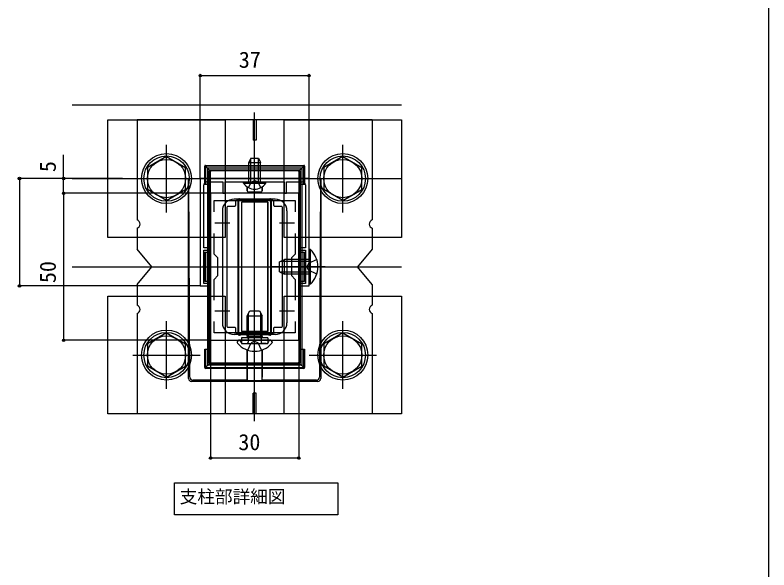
# Model space of a CAD drawing. Units: millimetres, scale not verified, with parts at other scales. Extents: x -875 to 875, y -1300 to 1292.
# Drawn here: x 362 to 875, y -91 to 286 of the extents above; entities that cross this region are included whole.
import ezdxf
from ezdxf.enums import TextEntityAlignment as Align

# ---------------------------------------------------------------- set-up
doc = ezdxf.new("R2010")
doc.units = ezdxf.units.MM
doc.header["$LTSCALE"] = 8
for name, color, linetype in [('0-1_USER1', 3, 'Continuous'), ('0-2_YKK_11', 7, 'Continuous'), ('0-3_YKK_12', 2, 'Continuous'), ('0-4_YKK_13', 4, 'Continuous'), ('0-5_YKK_D', 6, 'Continuous'), ('0-6_YKK_ZWAK', 7, 'Continuous'), ('0-7_YSS_K', 3, 'Continuous')]:
    doc.layers.add(name, color=color, linetype=linetype)
doc.styles.add('ＭＳ ゴシック', font='')
doc.styles.get('ＭＳ ゴシック').set_extended_font_data('MS Gothic')

msp = doc.modelspace()

# ---------------------------------------------------------------- linework, layer by layer
at = {"layer": '0-1_USER1'}
msp.add_lwpolyline([(470.409, -45.63), (470.409, -31.63), (581.717, -31.63), (581.717, -53.512), (470.409, -53.512)], close=True, dxfattribs=at)
at = {"layer": '0-2_YKK_11'}
for p, q in [((503, 150.186), (503, 140.186)), ((547, 150.186), (547, 140.186)), ((498, 145.186), (508, 145.186)), ((542, 145.186), (552, 145.186)), ((503, 90.186), (503, 80.186)), ((547, 90.186), (547, 80.186)), ((498, 85.186), (508, 85.186)), ((542, 85.186), (552, 85.186))]:
    msp.add_line(p, q, dxfattribs=at)
for points in [[(562, 175.186), (488, 175.186), (488, 102.186), (494.4, 102.186), (494.4, 103.786), (490.4, 103.786), (490.4, 114.269), (490.16, 114.636), (490.16, 115.735), (490.4, 116.102), (490.4, 126.586), (494.4, 126.586), (494.4, 128.186), (490.4, 128.186), (490.4, 170.986)], [(559.6, 170.986), (559.6, 128.186), (555.6, 128.186), (555.6, 126.586), (559.6, 126.586), (559.6, 116.102), (559.84, 115.735), (559.84, 114.636), (559.6, 114.269), (559.6, 103.786), (555.6, 103.786), (555.6, 102.186), (562, 102.186), (562, 175.186)], [(492.4, 172.986), (503.4, 172.986), (503.4, 165.186), (505, 165.186), (505, 172.986), (524.083, 172.986), (524.45, 173.226), (525.55, 173.226), (525.917, 172.986), (545, 172.986), (545, 165.186), (546.6, 165.186), (546.6, 172.986), (557.6, 172.986)], [(497.4, 152.452), (497.4, 160.186), (552.6, 160.186), (552.6, 152.452)], [(497.4, 92.452), (497.4, 106.586), (500, 109.186), (500, 121.186), (497.4, 123.786), (497.4, 137.919)], [(552.6, 137.919), (552.6, 123.786), (550, 121.186), (550, 109.186), (552.6, 106.586), (552.6, 92.452)], [(552.6, 77.919), (552.6, 70.186), (497.4, 70.186), (497.4, 77.919)]]:
    msp.add_lwpolyline(points, dxfattribs=at)
msp.add_lwpolyline([(495, 165.186), (495, 65.186), (555, 65.186), (555, 165.186)], close=True, dxfattribs=at)
for centre, start, end in [((492.4, 170.986), 90.00001, 179.99999), ((557.6, 170.986), 0.00001, 89.99999)]:
    msp.add_arc(centre, 2, start, end, dxfattribs=at)
at = {"layer": '0-3_YKK_12'}
for p, q in [((625, 225.186), (400.799, 225.186)), ((525, 10.186), (525, 220.186)), ((400.799, 175.186), (625, 175.186)), ((539, 161.186), (511, 161.186)), ((503, 153.186), (503, 77.186)), ((547, 153.186), (547, 77.186)), ((539, 69.186), (511, 69.186))]:
    msp.add_line(p, q, dxfattribs=at)
for centre, start, end in [((511, 153.186), 90, 180), ((539, 153.186), 0, 90), ((511, 77.186), 180, 270), ((539, 77.186), 270, 0)]:
    msp.add_arc(centre, 8, start, end, dxfattribs=at)
at = {"layer": '0-4_YKK_13'}
for p, q in [((445, 215.186), (445, 147.014)), ((605, 215.186), (445, 215.186)), ((524, 215.186), (524, 201.186)), ((526, 215.186), (526, 201.186)), ((605, 215.186), (605, 147.014)), ((526, 201.186), (524, 201.186)), ((465, 152.186), (465, 198.186)), ((585, 152.186), (585, 198.186)), ((465, 190.186), (452, 182.702)), ((465, 190.186), (478, 182.702)), ((525, 162.986), (525, 193.986)), ((585, 190.186), (572, 182.702)), ((585, 190.186), (598, 182.702)), ((522.4, 188.986), (521, 186.186)), ((522.309, 172.986), (522.309, 188.803)), ((522.4, 188.986), (527.6, 188.986)), ((527.6, 188.986), (529, 186.186)), ((527.691, 172.986), (527.691, 188.803)), ((529, 172.986), (529, 186.186)), ((452, 182.702), (452, 167.669)), ((478, 167.691), (478, 182.702)), ((491, 171.141), (491, 183.541)), ((491, 183.541), (491.6, 183.541)), ((491.6, 184.141), (558.4, 184.141)), ((491.6, 184.141), (491.6, 183.541)), ((558.4, 183.541), (491.6, 183.541)), ((494.176, 180.965), (491.6, 183.541)), ((491.6, 183.541), (491.6, 171.141)), ((494, 179.81), (494, 180.541)), ((494, 50.561), (494, 179.81)), ((494.6, 181.141), (495.41, 181.141)), ((494.701, 179.765), (494.701, 50.516)), ((495.41, 181.141), (554.59, 181.141)), ((495.41, 181.141), (495.41, 180.397)), ((554.59, 180.397), (495.41, 180.397)), ((554.59, 181.141), (555.4, 181.141)), ((554.59, 181.141), (554.59, 180.397)), ((555.299, 50.516), (555.299, 179.765)), ((555.824, 180.965), (558.4, 183.541)), ((556, 180.541), (556, 179.81)), ((556, 179.81), (556, 50.561)), ((557, 182.186), (557, 48.186)), ((558.4, 184.141), (558.4, 183.541)), ((559, 183.541), (558.4, 183.541)), ((558.4, 171.141), (558.4, 183.541)), ((559, 183.541), (559, 171.141)), ((572, 182.702), (572, 167.669)), ((598, 167.691), (598, 182.702)), ((442, 175.186), (488, 175.186)), ((480, 39.183), (480, 175.186)), ((480.868, 40.058), (480.251, 175.186)), ((562, 175.186), (608, 175.186)), ((569.749, 175.186), (569.132, 40.058)), ((570, 175.186), (570, 39.183)), ((494, 171.141), (491, 171.141)), ((517.5, 171.968), (517.5, 172.986)), ((517.5, 172.986), (532.5, 172.986)), ((519.895, 166.751), (519.895, 169.562)), ((519.939, 169.562), (519.932, 166.787)), ((530.061, 169.562), (530.068, 166.787)), ((530.105, 166.751), (530.105, 169.562)), ((559, 171.141), (556, 171.141)), ((465, 160.186), (452, 167.669)), ((465, 160.186), (478, 167.669)), ((520.495, 166.151), (529.505, 166.151)), ((520.53, 166.186), (529.47, 166.186)), ((585, 160.186), (572, 167.669)), ((585, 160.186), (598, 167.669)), ((512, 159.586), (512, 156.785)), ((537.4, 160.186), (512.6, 160.186)), ((513.709, 70.903), (513.709, 159.378)), ((514, 160.541), (514, 159.417)), ((514, 159.417), (514, 70.942)), ((515.725, 161.141), (514.6, 161.141)), ((515.725, 161.404), (534.275, 161.404)), ((515.725, 161.141), (515.725, 161.404)), ((534.275, 161.141), (515.725, 161.141)), ((534, 159.186), (516, 159.186)), ((516, 159.186), (516, 71.186)), ((534, 159.186), (534, 71.186)), ((534.275, 161.404), (534.275, 161.141)), ((535.4, 161.141), (534.275, 161.141)), ((536, 159.417), (536, 160.541)), ((536, 70.942), (536, 159.417)), ((536.291, 159.378), (536.291, 70.903)), ((538, 156.785), (538, 159.586)), ((506, 155.586), (506, 74.785)), ((511.4, 156.186), (506.6, 156.186)), ((543.4, 156.186), (538.6, 156.186)), ((544, 74.785), (544, 155.586)), ((445, 141.357), (445, 127.186)), ((605, 141.357), (605, 127.186)), ((491, 125.141), (494, 125.141)), ((491, 105.141), (491, 125.141)), ((491.6, 125.141), (491.6, 105.141)), ((556, 125.141), (559, 125.141)), ((558.4, 125.141), (558.4, 105.141)), ((559, 105.141), (559, 125.141)), ((562, 103.386), (562, 126.986)), ((605, 127.186), (595, 115.186)), ((542, 118.586), (545.4, 120.186)), ((542, 111.786), (542, 118.586)), ((562, 118.877), (542.619, 118.877)), ((562, 120.186), (545.4, 120.186)), ((573, 115.186), (537, 115.186)), ((605, 103.186), (595, 115.186)), ((542, 111.786), (545.4, 110.186)), ((562, 111.494), (542.619, 111.494)), ((445, 103.186), (445, 89.014)), ((494, 105.141), (491, 105.141)), ((559, 105.141), (556, 105.141)), ((563.018, 103.386), (562, 103.386)), ((605, 103.186), (605, 89.014)), ((445, 83.357), (445, 15.186)), ((520.866, 67.986), (520.866, 83.626)), ((525, 56.178), (525, 87.012)), ((528.4, 85.186), (530, 81.786)), ((529.134, 67.986), (529.134, 83.626)), ((605, 83.357), (605, 15.186)), ((465, 32.186), (465, 78.186)), ((520, 81.786), (530, 81.786)), ((520, 67.986), (520, 81.786)), ((530, 67.986), (530, 81.786)), ((585, 32.186), (585, 78.186)), ((506.6, 74.186), (511.4, 74.186)), ((512, 73.586), (512, 70.785)), ((538, 70.785), (538, 73.586)), ((538.6, 74.186), (543.4, 74.186)), ((465, 70.186), (452, 62.702)), ((465, 70.186), (478, 62.702)), ((512.6, 70.186), (537.4, 70.186)), ((514, 70.942), (514, 69.741)), ((515.805, 69.141), (515.805, 68.82)), ((534.195, 68.82), (515.805, 68.82)), ((534, 71.186), (516, 71.186)), ((520, 67.986), (530, 67.986)), ((534, 66.986), (534, 62.986)), ((534.195, 69.141), (535.4, 69.141)), ((534.195, 68.82), (534.195, 69.141)), ((536, 69.741), (536, 70.942)), ((585, 70.186), (572, 62.702)), ((585, 70.186), (598, 62.702)), ((452, 62.702), (452, 47.669)), ((478, 47.691), (478, 62.702)), ((513.2, 64.095), (513.2, 63.699)), ((514.498, 65.186), (514.29, 65.186)), ((535.502, 65.186), (514.498, 65.186)), ((515.616, 64.038), (515.438, 64.528)), ((516, 62.986), (534, 62.986)), ((517.12, 62.986), (519.6, 62.986)), ((520.257, 58.534), (522.71, 63.455)), ((525, 64.673), (522.71, 63.455)), ((525, 64.673), (527.29, 63.455)), ((529.743, 58.534), (527.29, 63.455)), ((532.88, 62.986), (530.4, 62.986)), ((534.384, 64.038), (534.562, 64.528)), ((536.8, 64.095), (536.8, 63.699)), ((572, 62.702), (572, 47.669)), ((598, 47.691), (598, 62.702)), ((491, 59.141), (494, 59.141)), ((491, 46.741), (491, 59.141)), ((491.6, 59.141), (491.6, 46.741)), ((519.895, 58.656), (519.895, 40.067)), ((519.998, 37.86), (519.945, 58.639)), ((530.002, 37.86), (530.055, 58.639)), ((530.105, 58.656), (530.105, 40.067)), ((556, 59.141), (559, 59.141)), ((559, 59.141), (559, 46.741)), ((442, 55.186), (488, 55.186)), ((562, 55.186), (608, 55.186)), ((465, 40.186), (452, 47.669)), ((465, 40.186), (478, 47.669)), ((491, 46.741), (491.6, 46.741)), ((494.176, 49.317), (491.6, 46.741)), ((491.6, 46.741), (558.4, 46.741)), ((491.6, 46.141), (491.6, 46.741)), ((557, 48.186), (493, 48.186)), ((494, 49.741), (494, 50.561)), ((495.34, 49.141), (494.6, 49.141)), ((495.34, 49.798), (495.34, 49.141)), ((495.34, 49.798), (554.66, 49.798)), ((554.66, 49.141), (495.34, 49.141)), ((554.66, 49.798), (554.66, 49.141)), ((555.4, 49.141), (554.66, 49.141)), ((555.824, 49.317), (558.4, 46.741)), ((556, 50.561), (556, 49.741)), ((558.4, 46.141), (558.4, 46.741)), ((585, 40.186), (572, 47.669)), ((585, 40.186), (598, 47.669)), ((558.4, 46.141), (491.6, 46.141)), ((520, 37.186), (481.988, 37.186)), ((519.928, 38.07), (482.865, 38.07)), ((519.928, 38.07), (519.998, 37.86)), ((519.998, 37.86), (530.002, 37.86)), ((520, 37.186), (520.07, 37.396)), ((520.07, 37.396), (529.93, 37.396)), ((529.93, 37.396), (530, 37.186)), ((568.012, 37.186), (530, 37.186)), ((530.072, 38.07), (530.002, 37.86)), ((567.135, 38.07), (530.072, 38.07)), ((526, 29.186), (524, 29.186)), ((524, 15.186), (524, 29.186)), ((526, 15.186), (526, 29.186)), ((605, 15.186), (445, 15.186))]:
    msp.add_line(p, q, dxfattribs=at)
for points in [[(505, 215.186), (505, 135.186), (425, 135.186), (425, 215.186)], [(625, 215.186), (625, 135.186), (545, 135.186), (545, 215.186)], [(534, 71.186), (534, 159.186), (516, 159.186), (516, 71.186)], [(505, 95.186), (505, 15.186), (425, 15.186), (425, 95.186)], [(625, 95.186), (625, 15.186), (545, 15.186), (545, 95.186)]]:
    msp.add_lwpolyline(points, close=True, dxfattribs=at)
for points in [[(521, 172.986), (521, 186.186), (529, 186.186)], [(557, 182.186), (493, 182.186), (493, 48.186)], [(517.5, 171.968), (532.5, 171.968), (532.5, 172.986)], [(520.9, 168.967), (522.71, 172.678), (525, 173.896)], [(529.1, 168.967), (527.29, 172.678), (525, 173.896)], [(445, 103.186), (455, 115.186), (445, 127.186)], [(563.018, 103.386), (563.018, 126.986), (562, 126.986)], [(562, 110.186), (545.4, 110.186), (545.4, 120.186)], [(567.222, 120.186), (561.666, 117.476), (560.449, 115.186)], [(567.222, 110.186), (561.666, 112.896), (560.449, 115.186)], [(520, 81.786), (521.6, 85.186), (528.4, 85.186)], [(514.6, 69.141), (515.805, 69.141), (534.195, 69.141)], [(534, 66.986), (516, 66.986), (516, 62.986)], [(520, 67.986), (520.339, 66.986), (520.6, 66.213)], [(520.866, 67.986), (520.745, 66.986), (520.6, 65.786)], [(529.134, 67.986), (529.255, 66.986), (529.4, 65.786)], [(530, 67.986), (529.661, 66.986), (529.4, 66.213)], [(520.6, 66.213), (520.6, 65.186), (520.6, 63.986)], [(529.4, 66.213), (529.4, 65.186), (529.4, 63.986)], [(535.71, 65.186), (535.502, 65.186), (534.8, 65.186)], [(559, 46.741), (558.4, 46.741), (558.4, 59.141)]]:
    msp.add_lwpolyline(points, dxfattribs=at)
for centre, radius in [((465, 175.186), 17), ((465, 175.186), 15.4), ((585, 175.186), 17), ((585, 175.186), 15.4), ((465, 175.186), 13), ((585, 175.186), 13), ((465, 55.186), 17), ((585, 55.186), 17), ((465, 55.186), 15.4), ((465, 55.186), 13), ((585, 55.186), 15.4), ((585, 55.186), 13)]:
    msp.add_circle(centre, radius, dxfattribs=at)
for centre, radius, start, end in [((491.6, 183.541), 0.6, 90, 180), ((494.6, 180.541), 0.6, 90, 180), ((494.483, 181.602), 1.166, 245.50762, 278.40152), ((494.507, 182.234), 2.477, 258.19876, 274.51239), ((492.621, 180.639), 2.042, 354.65366, 14.23396), ((555.493, 182.234), 2.477, 265.48761, 281.80124), ((557.379, 180.639), 2.042, 165.76604, 185.34634), ((555.517, 181.602), 1.166, 261.59848, 294.49238), ((555.4, 180.541), 0.6, 0, 90), ((558.4, 183.541), 0.6, 0, 90), ((525, 177.039), 9.054, 214.06671, 325.93329), ((514.604, 160.506), 0.965, 85.24763, 185.0487), ((513.695, 160.858), 0.44, 263.21027, 313.86521), ((513.756, 160.131), 0.754, 266.36803, 288.83101), ((514.6, 160.541), 0.6, 90, 180), ((514.202, 161.417), 0.484, 325.23447, 5.98325), ((535.798, 161.417), 0.484, 174.01675, 214.76553), ((535.396, 160.506), 0.965, 354.94378, 94.75989), ((535.4, 160.541), 0.6, 0, 90), ((536.305, 160.858), 0.44, 226.13479, 276.78973), ((536.244, 160.131), 0.754, 251.16899, 273.63197), ((444, 144.186), 3, 289.47122, 70.52878), ((606, 144.186), 3, 109.47122, 250.52878), ((551.535, 115.186), 16.465, 314.2189, 45.7811), ((444, 86.186), 3, 289.47122, 70.52878), ((606, 86.186), 3, 109.47122, 250.52878), ((514.598, 69.707), 0.962, 175.06323, 275.18399), ((513.705, 68.914), 0.878, 70.35948, 94.26698), ((513.756, 71.656), 0.754, 266.36803, 288.83101), ((514.6, 69.741), 0.6, 180, 270), ((514.063, 68.819), 0.626, 353.54785, 30.96417), ((535.937, 68.819), 0.626, 149.03583, 186.45215), ((535.402, 69.707), 0.962, 264.8078, 4.94499), ((535.4, 69.741), 0.6, 270, 0), ((536.244, 71.656), 0.754, 251.16899, 273.63197), ((536.295, 68.914), 0.878, 85.73302, 109.64052), ((514.29, 64.095), 1.091, 90, 180), ((514.3, 63.699), 1.1, 180, 221.56083), ((525, 73.186), 15.4, 221.56083, 318.43917), ((514.498, 64.186), 1, 20, 90), ((517.12, 64.586), 1.6, 200, 270), ((519.6, 63.986), 1, 270, 0), ((530.4, 63.986), 1, 180, 270), ((532.88, 64.586), 1.6, 270, 340), ((535.502, 64.186), 1, 90, 160), ((535.71, 64.095), 1.091, 0, 90), ((535.7, 63.699), 1.1, 318.43917, 0), ((491.6, 46.741), 0.6, 180, 270), ((494.507, 52.985), 2.477, 258.19876, 274.51239), ((494.478, 38.941), 10.811, 89.09507, 92.53185), ((494.6, 49.741), 0.6, 180, 270), ((492.711, 49.597), 1.944, 346.42187, 4.51215), ((555.493, 52.985), 2.477, 265.48761, 281.80124), ((557.289, 49.597), 1.944, 175.48785, 193.57813), ((555.522, 38.941), 10.811, 87.46815, 90.90493), ((555.4, 49.741), 0.6, 270, 0), ((558.4, 46.741), 0.6, 270, 0), ((482.872, 40.074), 2.004, 180.44387, 269.81844), ((567.128, 40.074), 2.004, 270.18156, 359.55613)]:
    msp.add_arc(centre, radius, start, end, dxfattribs=at)
for centre, major_axis, ratio, start_param, end_param in [((494.304, 180.541), (6.082, -0.425), 0.01114, 4.7707145, 4.8960301), ((494.6, 180.245), (0.425, -6.082), 0.01114, 1.491105, 1.6034945), ((555.696, 180.541), (6.082, 0.425), 0.01114, 4.5287479, 4.6540634), ((555.4, 180.245), (-0.425, -6.082), 0.01114, 4.6796908, 4.7920803), ((520.495, 166.751), (0.424, 0.424), 0.999695, 2.3563468, 3.9268385), ((520.532, 166.787), (-0.246, -0.549), 0.996125, 5.1323772, 6.702869), ((529.468, 166.787), (0.246, -0.549), 0.996125, 5.8635017, 7.4339934), ((529.505, 166.751), (-0.424, 0.424), 0.999695, 2.3563468, 3.9268385), ((512.6, 159.585), (-0.424, 0.424), 0.999695, 5.4979394, 7.0684312), ((513.4, 161.486), (0.43, -6.084), 0.027874, 1.2150746, 1.3929019), ((513.145, 161.741), (6.084, -0.43), 0.027874, 4.9700486, 5.1523045), ((536.855, 161.741), (6.084, 0.43), 0.027874, 4.2724735, 4.4547294), ((536.6, 161.486), (-0.43, -6.084), 0.027874, 4.8902834, 5.0681107), ((537.4, 159.585), (0.424, 0.424), 0.999695, 5.4979394, 7.0684312), ((506.6, 155.585), (-0.424, 0.424), 0.999695, 5.4979394, 7.0684312), ((511.4, 156.786), (0.424, -0.424), 0.999695, 5.4979394, 7.0684312), ((538.6, 156.786), (-0.424, -0.424), 0.999695, 5.4979394, 7.0684312), ((543.4, 155.585), (0.424, 0.424), 0.999695, 5.4979394, 7.0684312), ((506.6, 74.786), (-0.424, -0.424), 0.999695, 5.4979394, 7.0684312), ((511.4, 73.585), (0.424, 0.424), 0.999695, 5.4979394, 7.0684312), ((538.6, 73.585), (-0.424, 0.424), 0.999695, 5.4979394, 7.0684312), ((543.4, 74.786), (0.424, -0.424), 0.999695, 5.4979394, 7.0684312), ((512.6, 70.786), (-0.424, -0.424), 0.999695, 5.4979394, 7.0684312), ((513.4, 68.277), (-0.428, -6.083), 0.022498, 1.8236152, 2.0187174), ((513.664, 68.541), (6.083, 0.428), 0.022498, 1.2094857, 1.40045), ((536.336, 68.541), (6.083, -0.428), 0.022498, 1.7411427, 1.9321069), ((536.6, 68.277), (0.428, -6.083), 0.022498, 4.2644679, 4.4595701), ((537.4, 70.786), (0.424, -0.424), 0.999695, 5.4979394, 7.0684312), ((494.6, 49.441), (-0.424, -6.081), 0.004381, 1.6219236, 1.7488196), ((494.9, 49.741), (6.081, 0.424), 0.004381, 1.498021, 1.6118461), ((555.1, 49.741), (6.081, -0.424), 0.004381, 1.5297466, 1.6435716), ((555.4, 49.441), (0.424, -6.081), 0.004381, 4.5343657, 4.6612617), ((482.003, 39.197), (0.974, 1.765), 0.991424, 2.0784135, 3.641926), ((519.93, 40.067), (0, 2), 0.017455, 1.5707963, 3.0892328), ((530.07, 40.067), (0, 2), 0.017455, 3.1939525, 4.712389), ((567.997, 39.197), (-0.974, 1.765), 0.991424, 2.6412593, 4.2047718)]:
    msp.add_ellipse(centre, major_axis=major_axis, ratio=ratio, start_param=start_param, end_param=end_param, dxfattribs=at)
at = {"layer": '0-5_YKK_D'}
for p, q in [((488, 175.586), (488, 246.186)), ((488, 245.186), (562, 245.186)), ((562, 175.586), (562, 246.186)), ((435, 175.186), (364, 175.186)), ((365, 175.186), (365, 102.186)), ((435, 175.186), (394, 175.186)), ((494.6, 165.186), (394, 165.186)), ((494.6, 165.186), (394, 165.186)), ((395, 165.186), (395, 65.186)), ((487.6, 102.186), (364, 102.186)), ((494.6, 65.186), (394, 65.186)), ((495, 64.786), (495, -15.814)), ((555, 64.786), (555, -15.814)), ((495, -14.814), (555, -14.814))]:
    msp.add_line(p, q, dxfattribs=at)
msp.add_lwpolyline([(395, 165.186), (395, 175.186), (395, 191.379)], dxfattribs=at)
for centre in [(488, 245.186), (562, 245.186), (365, 175.186), (395, 175.186), (395, 165.186), (395, 165.186), (365, 102.186), (395, 65.186), (495, -14.814), (555, -14.814)]:
    msp.add_circle(centre, 0.875, dxfattribs=at)
at = {"layer": '0-6_YKK_ZWAK'}
msp.add_lwpolyline([(-875, -1299.7), (875, -1299.7), (875, 1250.3)], dxfattribs=at)
at = {"layer": '0-7_YSS_K'}
msp.add_line((400.799, 115.186), (625, 115.186), dxfattribs=at)

# ---------------------------------------------------------------- texts
at = {"layer": '0-1_USER1', "style": 'ＭＳ ゴシック'}
msp.add_text('支柱部詳細図', height=8.798, dxfattribs=at).set_placement((473.977, -48.132), align=Align.BOTTOM_LEFT)
at = {"layer": '0-5_YKK_D', "style": 'ＭＳ ゴシック'}
for s, p in [('37', (514.219, 247.186)), ('30', (513.92, -12.814))]:
    msp.add_text(s, height=11, dxfattribs=at).set_placement(p, align=Align.BOTTOM_LEFT)
for s, p in [('5', (393, 179.578)), ('50', (393, 104.106))]:
    msp.add_text(s, height=11, rotation=90, dxfattribs=at).set_placement(p, align=Align.BOTTOM_LEFT)

doc.saveas('drawing.dxf')
